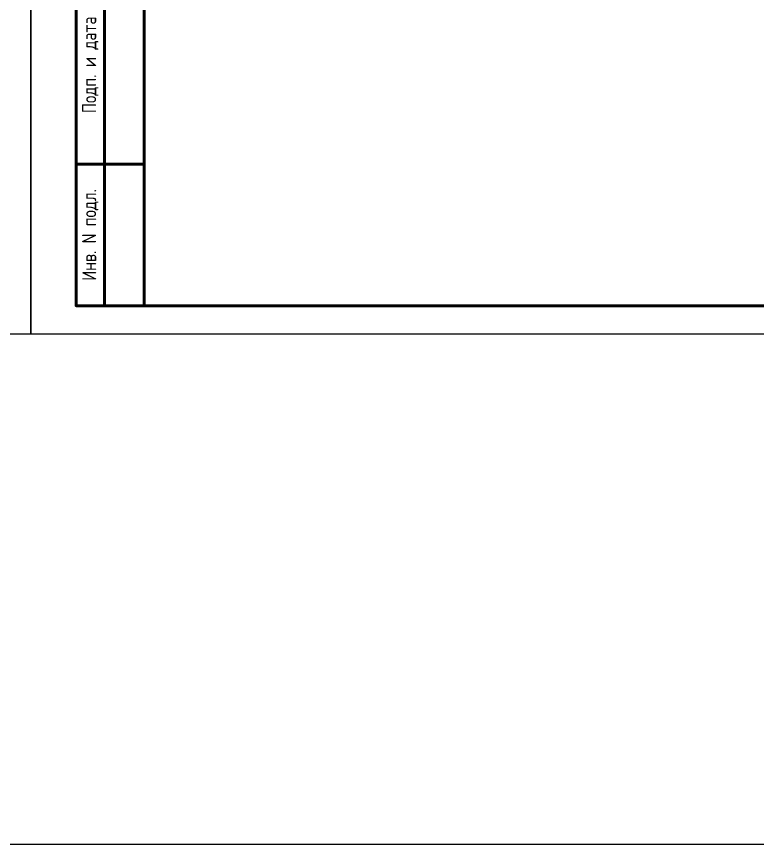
# Model space of a CAD drawing. Header units: millimetres. Extents: x -1102 to 3953, y -90 to 618.
# Drawn here: x 417.5 to 548.2, y -90 to 56 of the extents above; entities that cross this region are included whole.
import ezdxf

# ---------------------------------------------------------------- set-up
doc = ezdxf.new("R2010")
doc.units = ezdxf.units.MM
doc.styles.add('Gost_type_A', font='GOST_A.TTF')

# ---------------------------------------------------------------- blocks, each defined once
blk = doc.blocks.new('Формат_А3')
blk.add_lwpolyline([(-420, 297), (0, 297), (0, 0), (-420, 0)], close=True)
at = {"lineweight": 50}
blk.add_lwpolyline([(-400, 292), (-5, 292), (-5, 5), (-400, 5)], close=True, dxfattribs=at)
blk = doc.blocks.new('Штамп левый нижний')
at = {"lineweight": 50}
for points in [[(-12, 145), (-7, 145), (-7, 110), (-12, 110)], [(-7, 145), (0, 145), (0, 110), (-7, 110)], [(-12, 110), (-7, 110), (-7, 85), (-12, 85)], [(-7, 110), (0, 110), (0, 85), (-7, 85)], [(-12, 85), (-7, 85), (-7, 60), (-12, 60)], [(-7, 85), (0, 85), (0, 60), (-7, 60)], [(-12, 60), (-7, 60), (-7, 25), (-12, 25)], [(-7, 60), (0, 60), (0, 25), (-7, 25)], [(-12, 25), (-7, 25), (-7, 0), (-12, 0)], [(-7, 25), (0, 25), (0, 0), (-7, 0)]]:
    blk.add_lwpolyline(points, close=True, dxfattribs=at)
at = {"char_height": 2.5, "attachment_point": 5, "rotation": 90, "style": 'Gost_type_A'}
for s, insert, width in [('Подп. и дата', (-9.5, 127.5), 35), ('Инв. № дубл.', (-9.5, 97.5), 25), ('Взам. инв. №', (-9.5, 72.5), 25), ('Подп. и дата', (-9.5, 42.5), 35), ('Инв. N подл.', (-9.5, 12.5), 25)]:
    blk.add_mtext(s, dxfattribs=dict(at, insert=insert, width=width))

msp = doc.modelspace()

# ---------------------------------------------------------------- linework, layer by layer
msp.add_lwpolyline([(-1102, 618), (3953, 618), (3953, -90), (-1102, -90)], close=True)

# ---------------------------------------------------------------- block references
for name, p in [('Формат_А3', (420, 0)), ('Формат_А3', (840, 0)), ('Штамп левый нижний', (440, 5))]:
    msp.add_blockref(name, p)

doc.saveas('drawing.dxf')
